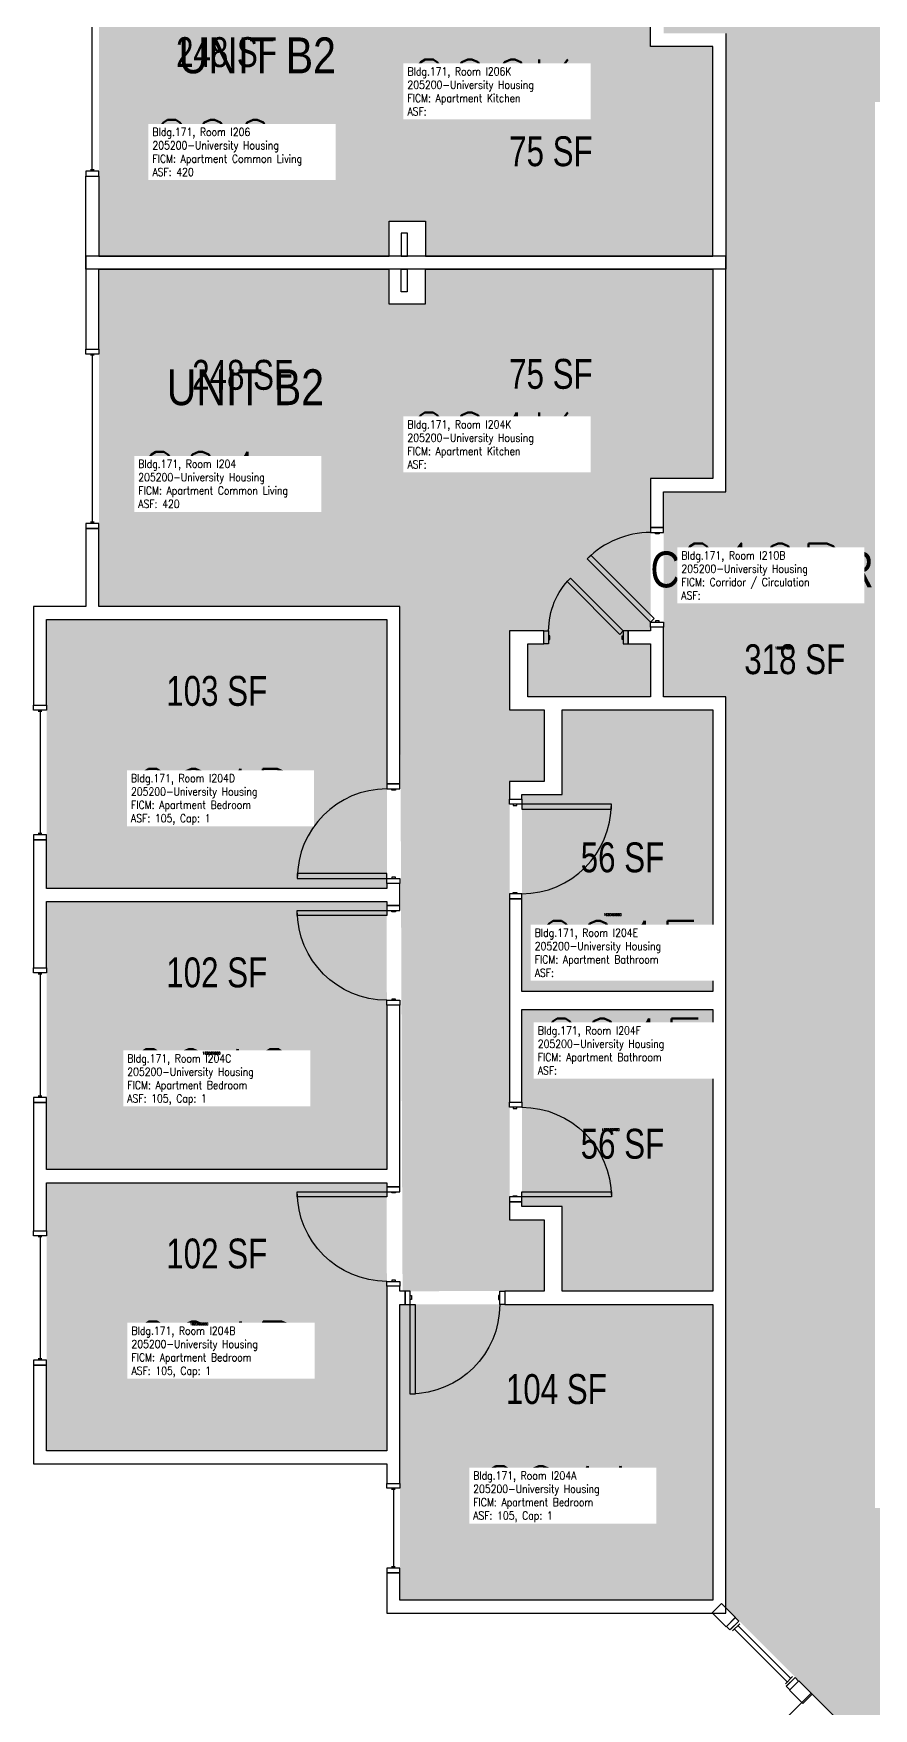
# Model space of a CAD drawing. Header units: inches. Extents: x 79 to 1966, y -19 to 1892.
# Drawn here: x 79 to 417, y 769 to 1441 of the extents above; entities that cross this region are included whole.
import ezdxf
from ezdxf.enums import TextEntityAlignment as Align

# ---------------------------------------------------------------- set-up
doc = ezdxf.new("R2010")
doc.units = ezdxf.units.IN
doc.header["$LTSCALE"] = 48
doc.header["$MEASUREMENT"] = 0
for name, color, linetype in [('A-AREA-IDEN', 1, 'Continuous'), ('A-DOOR', 2, 'Continuous'), ('A-GLAZ', 1, 'Continuous'), ('A-IDEN-RNUM', 7, 'Continuous'), ('A-IDEN-SNUM', 4, 'Continuous'), ('A-IDEN-VNUM', 4, 'Continuous'), ('A-WALL', 5, 'Continuous'), ('AREA-TEXT', 3, 'Continuous'), ('Rooms-Category-Color', 7, 'Continuous'), ('Rooms-College-Color', 7, 'Continuous'), ('Rooms-Department-Color', 7, 'Continuous'), ('Rooms-Division-Color', 7, 'Continuous'), ('Rooms-Information', 7, 'Continuous')]:
    doc.layers.add(name, color=color, linetype=linetype)
doc.styles.add('AREA', font='arial.ttf', dxfattribs={"width": 0.75, "height": 12})
doc.styles.add('ROOMSNUMBER', font='txt.shx', dxfattribs={"height": 0.03})
doc.styles.add('ROOMVNUMBER', font='simplex.shx', dxfattribs={"width": 0.85})
doc.styles.get("Standard").update_dxf_attribs({"font": 'ARIALN.TTF'})

msp = doc.modelspace()

# ---------------------------------------------------------------- hatches: boundary and pattern name
h = msp.add_hatch()
h.set_pattern_fill('ANSI31', color=256, angle=90, style=0)
h.set_pattern_definition([(135, (-293.5501, 747.85343), (-0.088388348, -0.088388348), [])])
h.paths.add_polyline_path([(290.4, 1079.32), (290.4, 1138.06), (299.61, 1138.06), (299.61, 1079.32)], flags=9)
at = {"layer": 'Rooms-Category-Color', "true_color": 0x728ef3}
for points in [[(284.57, 1762.59), (284.57, 1733.84), (270.69, 1733.84), (270.69, 1557.8), (284.57, 1557.8), (284.57, 1529.05), (270.69, 1529.05), (270.69, 1497.35), (284.37, 1497.35), (284.37, 1502.6), (277.94, 1502.6), (277.94, 1523.8), (327.32, 1523.8), (327.32, 1502.6), (318.37, 1502.6), (318.37, 1497.35), (327.32, 1497.35), (327.32, 1436.23), (222.19, 1436.23), (222.19, 1352.09), (105.57, 1352.09), (105.57, 1487.59), (226.57, 1487.59), (227.63, 1762.59), (284.57, 1762.37)], [(222.19, 1366.09), (236.82, 1366.09), (236.82, 1352.09), (352.32, 1352.09), (352.32, 1436.23), (222.19, 1436.23)], [(284.57, 936.34), (284.57, 965.09), (270.69, 965.09), (270.69, 1141.12), (284.57, 1141.12), (284.57, 1169.87), (270.69, 1169.87), (270.69, 1201.57), (284.37, 1201.57), (284.37, 1196.32), (277.94, 1196.32), (277.94, 1175.12), (327.32, 1175.12), (327.32, 1196.32), (318.37, 1196.32), (318.37, 1201.57), (327.32, 1201.57), (327.32, 1262.69), (222.19, 1262.69), (222.19, 1346.84), (105.57, 1346.84), (105.57, 1211.34), (226.57, 1211.34), (227.63, 936.34), (284.57, 936.55)], [(222.19, 1332.84), (236.82, 1332.84), (236.82, 1346.84), (352.32, 1346.84), (352.32, 1262.69), (222.19, 1262.69)], [(84.57, 1098.09), (84.57, 1206.09), (221.32, 1206.09), (221.32, 1098.09), (85.01, 1098.1)], [(352.32, 1056.74), (352.32, 1169.87), (291.82, 1169.87), (291.82, 1135.87), (275.57, 1135.87), (275.57, 1056.73)], [(84.57, 985.21), (84.57, 1092.84), (221.3, 1092.85), (221.32, 985.21), (85.01, 985.22)], [(275.57, 970.35), (275.57, 1049.48), (352.32, 1049.48), (352.32, 936.35), (291.82, 936.34), (291.82, 970.34)], [(84.57, 979.96), (84.57, 872.34), (221.32, 872.34), (221.3, 979.97), (85.01, 979.97)], [(352.32, 812.35), (226.57, 812.34), (226.57, 931.09), (352.32, 931.09)]]:
    msp.add_hatch(color=171, dxfattribs=at).paths.add_polyline_path(points)
at = {"layer": 'Rooms-Category-Color', "true_color": 0xadadad}
for points in [[(332.57, 1507.21), (417.54, 1507.21), (417.54, 1473.12), (442.54, 1473.12), (442.54, 1413.99), (417.54, 1413.99), (417.54, 849.34), (357.57, 809.24), (357.57, 1175.12), (332.57, 1175.12), (332.57, 1257.44), (357.57, 1257.44), (357.57, 1441.48), (332.57, 1441.48)], [(417.54, 849.34), (467.31, 849.34), (467.31, 784.34), (697.37, 554.28), (757.57, 614.48), (797.96, 574.08), (737.77, 513.89), (835.7, 415.95), (793.27, 373.53), (710.27, 456.54), (692.59, 438.86), (634.38, 497.07), (652.05, 514.75), (357.57, 809.24)]]:
    msp.add_hatch(color=253, dxfattribs=at).paths.add_polyline_path(points)
at = {"layer": 'Rooms-College-Color', "true_color": 0xadadad}
for points in [[(284.57, 1762.59), (284.57, 1733.84), (270.69, 1733.84), (270.69, 1557.8), (284.57, 1557.8), (284.57, 1529.05), (270.69, 1529.05), (270.69, 1497.35), (284.37, 1497.35), (284.37, 1502.6), (277.94, 1502.6), (277.94, 1523.8), (327.32, 1523.8), (327.32, 1502.6), (318.37, 1502.6), (318.37, 1497.35), (327.32, 1497.35), (327.32, 1436.23), (222.19, 1436.23), (222.19, 1352.09), (105.57, 1352.09), (105.57, 1487.59), (226.57, 1487.59), (227.63, 1762.59), (284.57, 1762.37)], [(332.57, 1507.21), (417.54, 1507.21), (417.54, 1473.12), (442.54, 1473.12), (442.54, 1413.99), (417.54, 1413.99), (417.54, 849.34), (357.57, 809.24), (357.57, 1175.12), (332.57, 1175.12), (332.57, 1257.44), (357.57, 1257.44), (357.57, 1441.48), (332.57, 1441.48)], [(222.19, 1366.09), (236.82, 1366.09), (236.82, 1352.09), (352.32, 1352.09), (352.32, 1436.23), (222.19, 1436.23)], [(284.57, 936.34), (284.57, 965.09), (270.69, 965.09), (270.69, 1141.12), (284.57, 1141.12), (284.57, 1169.87), (270.69, 1169.87), (270.69, 1201.57), (284.37, 1201.57), (284.37, 1196.32), (277.94, 1196.32), (277.94, 1175.12), (327.32, 1175.12), (327.32, 1196.32), (318.37, 1196.32), (318.37, 1201.57), (327.32, 1201.57), (327.32, 1262.69), (222.19, 1262.69), (222.19, 1346.84), (105.57, 1346.84), (105.57, 1211.34), (226.57, 1211.34), (227.63, 936.34), (284.57, 936.55)], [(222.19, 1332.84), (236.82, 1332.84), (236.82, 1346.84), (352.32, 1346.84), (352.32, 1262.69), (222.19, 1262.69)], [(84.57, 1098.09), (84.57, 1206.09), (221.32, 1206.09), (221.32, 1098.09), (85.01, 1098.1)], [(352.32, 1056.74), (352.32, 1169.87), (291.82, 1169.87), (291.82, 1135.87), (275.57, 1135.87), (275.57, 1056.73)], [(84.57, 985.21), (84.57, 1092.84), (221.3, 1092.85), (221.32, 985.21), (85.01, 985.22)], [(275.57, 970.35), (275.57, 1049.48), (352.32, 1049.48), (352.32, 936.35), (291.82, 936.34), (291.82, 970.34)], [(84.57, 979.96), (84.57, 872.34), (221.32, 872.34), (221.3, 979.97), (85.01, 979.97)], [(352.32, 812.35), (226.57, 812.34), (226.57, 931.09), (352.32, 931.09)], [(417.54, 849.34), (467.31, 849.34), (467.31, 784.34), (697.37, 554.28), (757.57, 614.48), (797.96, 574.08), (737.77, 513.89), (835.7, 415.95), (793.27, 373.53), (710.27, 456.54), (692.59, 438.86), (634.38, 497.07), (652.05, 514.75), (357.57, 809.24)]]:
    msp.add_hatch(color=253, dxfattribs=at).paths.add_polyline_path(points)
at = {"layer": 'Rooms-Department-Color', "true_color": 0x604aed}
for points in [[(284.57, 1762.59), (284.57, 1733.84), (270.69, 1733.84), (270.69, 1557.8), (284.57, 1557.8), (284.57, 1529.05), (270.69, 1529.05), (270.69, 1497.35), (284.37, 1497.35), (284.37, 1502.6), (277.94, 1502.6), (277.94, 1523.8), (327.32, 1523.8), (327.32, 1502.6), (318.37, 1502.6), (318.37, 1497.35), (327.32, 1497.35), (327.32, 1436.23), (222.19, 1436.23), (222.19, 1352.09), (105.57, 1352.09), (105.57, 1487.59), (226.57, 1487.59), (227.63, 1762.59), (284.57, 1762.37)], [(222.19, 1366.09), (236.82, 1366.09), (236.82, 1352.09), (352.32, 1352.09), (352.32, 1436.23), (222.19, 1436.23)], [(284.57, 936.34), (284.57, 965.09), (270.69, 965.09), (270.69, 1141.12), (284.57, 1141.12), (284.57, 1169.87), (270.69, 1169.87), (270.69, 1201.57), (284.37, 1201.57), (284.37, 1196.32), (277.94, 1196.32), (277.94, 1175.12), (327.32, 1175.12), (327.32, 1196.32), (318.37, 1196.32), (318.37, 1201.57), (327.32, 1201.57), (327.32, 1262.69), (222.19, 1262.69), (222.19, 1346.84), (105.57, 1346.84), (105.57, 1211.34), (226.57, 1211.34), (227.63, 936.34), (284.57, 936.55)], [(222.19, 1332.84), (236.82, 1332.84), (236.82, 1346.84), (352.32, 1346.84), (352.32, 1262.69), (222.19, 1262.69)], [(84.57, 1098.09), (84.57, 1206.09), (221.32, 1206.09), (221.32, 1098.09), (85.01, 1098.1)], [(352.32, 1056.74), (352.32, 1169.87), (291.82, 1169.87), (291.82, 1135.87), (275.57, 1135.87), (275.57, 1056.73)], [(84.57, 985.21), (84.57, 1092.84), (221.3, 1092.85), (221.32, 985.21), (85.01, 985.22)], [(275.57, 970.35), (275.57, 1049.48), (352.32, 1049.48), (352.32, 936.35), (291.82, 936.34), (291.82, 970.34)], [(84.57, 979.96), (84.57, 872.34), (221.32, 872.34), (221.3, 979.97), (85.01, 979.97)], [(352.32, 812.35), (226.57, 812.34), (226.57, 931.09), (352.32, 931.09)]]:
    msp.add_hatch(color=173, dxfattribs=at).paths.add_polyline_path(points)
at = {"layer": 'Rooms-Department-Color', "true_color": 0xacacac}
for points in [[(332.57, 1507.21), (417.54, 1507.21), (417.54, 1473.12), (442.54, 1473.12), (442.54, 1413.99), (417.54, 1413.99), (417.54, 849.34), (357.57, 809.24), (357.57, 1175.12), (332.57, 1175.12), (332.57, 1257.44), (357.57, 1257.44), (357.57, 1441.48), (332.57, 1441.48)], [(417.54, 849.34), (467.31, 849.34), (467.31, 784.34), (697.37, 554.28), (757.57, 614.48), (797.96, 574.08), (737.77, 513.89), (835.7, 415.95), (793.27, 373.53), (710.27, 456.54), (692.59, 438.86), (634.38, 497.07), (652.05, 514.75), (357.57, 809.24)]]:
    msp.add_hatch(color=253, dxfattribs=at).paths.add_polyline_path(points)
at = {"layer": 'Rooms-Division-Color', "true_color": 0x604aed}
for points in [[(284.57, 1762.59), (284.57, 1733.84), (270.69, 1733.84), (270.69, 1557.8), (284.57, 1557.8), (284.57, 1529.05), (270.69, 1529.05), (270.69, 1497.35), (284.37, 1497.35), (284.37, 1502.6), (277.94, 1502.6), (277.94, 1523.8), (327.32, 1523.8), (327.32, 1502.6), (318.37, 1502.6), (318.37, 1497.35), (327.32, 1497.35), (327.32, 1436.23), (222.19, 1436.23), (222.19, 1352.09), (105.57, 1352.09), (105.57, 1487.59), (226.57, 1487.59), (227.63, 1762.59), (284.57, 1762.37)], [(222.19, 1366.09), (236.82, 1366.09), (236.82, 1352.09), (352.32, 1352.09), (352.32, 1436.23), (222.19, 1436.23)], [(284.57, 936.34), (284.57, 965.09), (270.69, 965.09), (270.69, 1141.12), (284.57, 1141.12), (284.57, 1169.87), (270.69, 1169.87), (270.69, 1201.57), (284.37, 1201.57), (284.37, 1196.32), (277.94, 1196.32), (277.94, 1175.12), (327.32, 1175.12), (327.32, 1196.32), (318.37, 1196.32), (318.37, 1201.57), (327.32, 1201.57), (327.32, 1262.69), (222.19, 1262.69), (222.19, 1346.84), (105.57, 1346.84), (105.57, 1211.34), (226.57, 1211.34), (227.63, 936.34), (284.57, 936.55)], [(222.19, 1332.84), (236.82, 1332.84), (236.82, 1346.84), (352.32, 1346.84), (352.32, 1262.69), (222.19, 1262.69)], [(84.57, 1098.09), (84.57, 1206.09), (221.32, 1206.09), (221.32, 1098.09), (85.01, 1098.1)], [(352.32, 1056.74), (352.32, 1169.87), (291.82, 1169.87), (291.82, 1135.87), (275.57, 1135.87), (275.57, 1056.73)], [(84.57, 985.21), (84.57, 1092.84), (221.3, 1092.85), (221.32, 985.21), (85.01, 985.22)], [(275.57, 970.35), (275.57, 1049.48), (352.32, 1049.48), (352.32, 936.35), (291.82, 936.34), (291.82, 970.34)], [(84.57, 979.96), (84.57, 872.34), (221.32, 872.34), (221.3, 979.97), (85.01, 979.97)], [(352.32, 812.35), (226.57, 812.34), (226.57, 931.09), (352.32, 931.09)]]:
    msp.add_hatch(color=173, dxfattribs=at).paths.add_polyline_path(points)
at = {"layer": 'Rooms-Division-Color', "true_color": 0xadadad}
for points in [[(332.57, 1507.21), (417.54, 1507.21), (417.54, 1473.12), (442.54, 1473.12), (442.54, 1413.99), (417.54, 1413.99), (417.54, 849.34), (357.57, 809.24), (357.57, 1175.12), (332.57, 1175.12), (332.57, 1257.44), (357.57, 1257.44), (357.57, 1441.48), (332.57, 1441.48)], [(417.54, 849.34), (467.31, 849.34), (467.31, 784.34), (697.37, 554.28), (757.57, 614.48), (797.96, 574.08), (737.77, 513.89), (835.7, 415.95), (793.27, 373.53), (710.27, 456.54), (692.59, 438.86), (634.38, 497.07), (652.05, 514.75), (357.57, 809.24)]]:
    msp.add_hatch(color=253, dxfattribs=at).paths.add_polyline_path(points)

# ---------------------------------------------------------------- linework, layer by layer
at = {"layer": 'A-DOOR'}
for points in [[(332.54, 1241.05), (332.54, 1243.05), (327.29, 1243.05), (327.29, 1241.05)], [(330.79, 1241.05), (330.79, 1240.55), (329.29, 1240.55), (329.29, 1241.05)], [(327.29, 1205.05), (328.71, 1206.47), (303.25, 1231.92), (301.84, 1230.51)], [(316.34, 1201.57), (314.93, 1200.15), (293.72, 1221.37), (295.13, 1222.78)], [(332.54, 1205.05), (332.54, 1203.05), (327.29, 1203.05), (327.29, 1205.05)], [(330.79, 1205.05), (330.79, 1205.55), (329.29, 1205.55), (329.29, 1205.05)], [(286.34, 1196.32), (284.34, 1196.32), (284.34, 1201.57), (286.34, 1201.57)], [(286.34, 1198.07), (286.84, 1198.07), (286.84, 1199.57), (286.34, 1199.57)], [(316.34, 1198.07), (315.84, 1198.07), (315.84, 1199.57), (316.34, 1199.57)], [(316.34, 1196.32), (318.34, 1196.32), (318.34, 1201.57), (316.34, 1201.57)], [(226.54, 1138.09), (226.54, 1140.09), (221.29, 1140.09), (221.29, 1138.09)], [(224.79, 1138.09), (224.79, 1137.59), (223.29, 1137.59), (223.29, 1138.09)], [(270.67, 1131.98), (270.67, 1133.98), (275.54, 1133.98), (275.54, 1131.98)], [(272.04, 1131.98), (272.04, 1131.48), (273.54, 1131.48), (273.54, 1131.98)], [(275.54, 1131.98), (275.54, 1129.98), (311.54, 1129.98), (311.54, 1131.98)], [(221.29, 1102.09), (221.29, 1104.09), (185.29, 1104.09), (185.29, 1102.09)], [(226.54, 1102.09), (226.54, 1100.09), (221.29, 1100.09), (221.29, 1102.09)], [(224.79, 1102.09), (224.79, 1102.59), (223.29, 1102.59), (223.29, 1102.09)], [(272.04, 1095.98), (272.04, 1096.48), (273.54, 1096.48), (273.54, 1095.98)], [(226.54, 1089.21), (226.54, 1091.21), (221.29, 1091.21), (221.29, 1089.21)], [(270.67, 1095.98), (270.67, 1093.98), (275.54, 1093.98), (275.54, 1095.98)], [(221.29, 1089.21), (221.29, 1087.21), (185.29, 1087.21), (185.29, 1089.21)], [(224.79, 1089.21), (224.79, 1088.71), (223.29, 1088.71), (223.29, 1089.21)], [(226.54, 1053.21), (226.54, 1051.21), (221.29, 1051.21), (221.29, 1053.21)], [(224.79, 1053.21), (224.79, 1053.71), (223.29, 1053.71), (223.29, 1053.21)], [(270.67, 1010.23), (270.67, 1012.23), (275.54, 1012.23), (275.54, 1010.23)], [(272.04, 1010.23), (272.04, 1009.73), (273.54, 1009.73), (273.54, 1010.23)], [(221.29, 976.34), (221.29, 974.34), (185.29, 974.34), (185.29, 976.34)], [(226.54, 976.34), (226.54, 978.34), (221.29, 978.34), (221.29, 976.34)], [(224.79, 976.34), (224.79, 975.84), (223.29, 975.84), (223.29, 976.34)], [(275.54, 974.23), (275.54, 976.23), (311.54, 976.23), (311.54, 974.23)], [(270.67, 974.23), (270.67, 972.23), (275.54, 972.23), (275.54, 974.23)], [(272.04, 974.23), (272.04, 974.73), (273.54, 974.73), (273.54, 974.23)], [(226.54, 940.34), (226.54, 938.34), (221.29, 938.34), (221.29, 940.34)], [(224.79, 940.34), (224.79, 940.84), (223.29, 940.84), (223.29, 940.34)], [(230.67, 936.34), (228.67, 936.34), (228.67, 931.09), (230.67, 931.09)], [(266.67, 936.34), (268.67, 936.34), (268.67, 931.09), (266.67, 931.09)], [(230.67, 934.59), (231.17, 934.59), (231.17, 933.09), (230.67, 933.09)], [(230.67, 931.09), (232.67, 931.09), (232.67, 895.09), (230.67, 895.09)], [(266.67, 934.59), (266.17, 934.59), (266.17, 933.09), (266.67, 933.09)]]:
    msp.add_lwpolyline(points, close=True, dxfattribs=at)
for centre, start, end in [((327.29, 1205.05), 90, 135), ((221.29, 1102.09), 90, 180), ((275.54, 1131.98), 270, 0)]:
    msp.add_arc(centre, 36, start, end, dxfattribs=at)
at = {"layer": 'A-DOOR', "extrusion": (0, 0, -1)}
for centre, radius, start, end in [((-316.34, 1201.57), 30, 0, 45), ((-221.29, 1089.21), 36, 270, 0), ((-275.54, 974.23), 36, 90, 180), ((-221.29, 976.34), 36, 270, 0), ((-230.67, 931.09), 36, 180, 270)]:
    msp.add_arc(centre, radius, start, end, dxfattribs=at)
at = {"layer": 'A-GLAZ'}
for p, q in [((102.94, 1386.7), (102.94, 1453.7)), ((103.69, 1386.7), (102.19, 1386.7)), ((103.67, 1312.22), (102.17, 1312.22)), ((102.92, 1312.22), (102.92, 1245.22)), ((103.67, 1245.22), (102.17, 1245.22)), ((82.67, 1169.18), (81.17, 1169.18)), ((81.92, 1169.18), (81.92, 1120.18)), ((82.67, 1120.18), (81.17, 1120.18)), ((82.67, 1063.71), (81.17, 1063.71)), ((81.92, 1063.71), (81.92, 1014.71)), ((82.67, 1014.71), (81.17, 1014.71)), ((82.67, 958.18), (81.17, 958.18)), ((81.92, 958.18), (81.92, 909.18)), ((82.67, 909.18), (81.17, 909.18)), ((224.67, 856.72), (223.17, 856.72)), ((223.92, 856.72), (223.92, 825.72)), ((224.67, 825.72), (223.17, 825.72)), ((357.81, 801.75), (361.34, 805.28)), ((359.22, 800.33), (357.81, 801.75)), ((362.76, 803.87), (359.22, 800.33)), ((359.58, 800.69), (360.99, 802.1)), ((360.28, 799.98), (363.11, 802.81)), ((360.99, 802.1), (362.4, 803.52)), ((382.2, 779.47), (360.99, 800.69)), ((361.34, 805.28), (362.76, 803.87)), ((383.62, 780.89), (362.4, 802.1)), ((381.5, 778.77), (384.32, 781.6)), ((385.38, 781.24), (381.85, 777.71)), ((385.03, 780.89), (383.62, 779.47)), ((386.8, 779.83), (385.38, 781.24)), ((381.85, 777.71), (383.26, 776.29)), ((383.62, 779.47), (382.2, 778.06)), ((383.26, 776.29), (386.8, 779.83))]:
    msp.add_line(p, q, dxfattribs=at)
for points in [[(100.32, 1386.2), (100.32, 1384.2), (105.57, 1384.2), (105.57, 1386.2)], [(100.29, 1312.72), (100.29, 1314.72), (105.54, 1314.72), (105.54, 1312.72)], [(100.29, 1244.72), (100.29, 1242.72), (105.54, 1242.72), (105.54, 1244.72)], [(79.29, 1169.68), (79.29, 1171.68), (84.54, 1171.68), (84.54, 1169.68)], [(79.29, 1119.68), (79.29, 1117.68), (84.54, 1117.68), (84.54, 1119.68)], [(79.29, 1064.21), (79.29, 1066.21), (84.54, 1066.21), (84.54, 1064.21)], [(79.29, 1014.21), (79.29, 1012.21), (84.54, 1012.21), (84.54, 1014.21)], [(79.29, 958.68), (79.29, 960.68), (84.54, 960.68), (84.54, 958.68)], [(79.29, 908.68), (79.29, 906.68), (84.54, 906.68), (84.54, 908.68)], [(221.29, 857.22), (221.29, 859.22), (226.54, 859.22), (226.54, 857.22)], [(221.29, 825.22), (221.29, 823.22), (226.54, 823.22), (226.54, 825.22)]]:
    msp.add_lwpolyline(points, close=True, dxfattribs=at)
at = {"layer": 'A-WALL'}
for p, q in [((327.32, 1436.23), (327.32, 1455.87)), ((357.57, 1441.48), (357.57, 1346.84)), ((352.32, 1436.23), (327.32, 1436.23)), ((352.32, 1352.09), (352.32, 1436.23)), ((100.32, 1346.84), (100.32, 1384.2)), ((100.32, 1384.2), (105.57, 1384.2)), ((105.57, 1384.2), (105.57, 1352.09)), ((222.19, 1366.09), (236.82, 1366.09)), ((222.19, 1352.09), (222.19, 1366.09)), ((236.82, 1366.09), (236.82, 1352.09)), ((229.57, 1361.21), (227.07, 1361.21)), ((227.07, 1361.21), (227.07, 1352.09)), ((229.57, 1352.09), (229.57, 1361.21)), ((100.29, 1352.09), (100.29, 1314.72)), ((357.54, 1352.09), (100.29, 1352.09)), ((105.57, 1352.09), (222.19, 1352.09)), ((227.07, 1352.09), (229.57, 1352.09)), ((236.82, 1352.09), (352.32, 1352.09)), ((357.54, 1257.44), (357.54, 1352.09)), ((357.57, 1346.84), (100.32, 1346.84)), ((105.54, 1314.72), (105.54, 1346.84)), ((105.54, 1346.84), (222.17, 1346.84)), ((222.17, 1346.84), (222.17, 1332.84)), ((227.04, 1346.84), (229.54, 1346.84)), ((227.04, 1337.71), (227.04, 1346.84)), ((229.54, 1346.84), (229.54, 1337.71)), ((236.79, 1346.84), (352.29, 1346.84)), ((236.79, 1332.84), (236.79, 1346.84)), ((352.29, 1346.84), (352.29, 1262.69)), ((222.17, 1332.84), (236.79, 1332.84)), ((229.54, 1337.71), (227.04, 1337.71)), ((100.29, 1314.72), (105.54, 1314.72)), ((327.29, 1262.69), (327.29, 1243.05)), ((352.29, 1262.69), (327.29, 1262.69)), ((332.54, 1243.05), (332.54, 1257.44)), ((332.54, 1257.44), (357.54, 1257.44)), ((100.29, 1242.72), (100.29, 1211.34)), ((105.54, 1242.72), (100.29, 1242.72)), ((105.54, 1211.34), (105.54, 1242.72)), ((327.29, 1243.05), (332.54, 1243.05)), ((79.29, 1211.34), (79.29, 1171.68)), ((100.29, 1211.34), (79.29, 1211.34)), ((226.54, 1211.34), (105.54, 1211.34)), ((226.54, 1140.09), (226.54, 1211.34)), ((84.54, 1171.68), (84.54, 1206.09)), ((84.54, 1206.09), (221.29, 1206.09)), ((221.29, 1206.09), (221.29, 1140.09)), ((270.67, 1201.57), (270.67, 1169.87)), ((284.34, 1201.57), (270.67, 1201.57)), ((284.34, 1196.32), (284.34, 1201.57)), ((327.29, 1201.57), (318.34, 1201.57)), ((318.34, 1201.57), (318.34, 1196.32)), ((327.29, 1203.05), (327.29, 1201.57)), ((332.54, 1203.05), (327.29, 1203.05)), ((332.54, 1175.12), (332.54, 1203.05)), ((277.92, 1175.12), (277.92, 1196.32)), ((277.92, 1196.32), (284.34, 1196.32)), ((318.34, 1196.32), (327.29, 1196.32)), ((327.29, 1196.32), (327.29, 1175.12)), ((79.29, 1171.68), (84.54, 1171.68)), ((327.29, 1175.12), (277.92, 1175.12)), ((357.54, 1175.12), (332.54, 1175.12)), ((357.54, 935.71), (357.54, 1175.12)), ((270.67, 1169.87), (284.54, 1169.87)), ((284.54, 1169.87), (284.54, 1141.12)), ((291.79, 1135.87), (291.79, 1169.87)), ((291.79, 1169.87), (352.29, 1169.87)), ((352.29, 1169.87), (352.29, 1056.73)), ((221.29, 1140.09), (226.54, 1140.09)), ((270.67, 1141.12), (270.67, 1133.98)), ((284.54, 1141.12), (270.67, 1141.12)), ((270.67, 1133.98), (275.54, 1133.98)), ((275.54, 1133.98), (275.54, 1135.87)), ((275.54, 1135.87), (291.79, 1135.87)), ((79.29, 1117.68), (79.29, 1066.21)), ((84.54, 1117.68), (79.29, 1117.68)), ((84.54, 1098.09), (84.54, 1117.68)), ((221.29, 1098.09), (84.54, 1098.09)), ((221.29, 1100.09), (221.29, 1098.09)), ((226.54, 1100.09), (221.29, 1100.09)), ((226.54, 1091.21), (226.54, 1100.09)), ((84.54, 1066.21), (84.54, 1092.84)), ((84.54, 1092.84), (221.29, 1092.84)), ((221.29, 1092.84), (221.29, 1091.21)), ((221.29, 1091.21), (226.54, 1091.21)), ((270.67, 1093.98), (270.67, 1012.23)), ((275.54, 1093.98), (270.67, 1093.98)), ((275.54, 1056.73), (275.54, 1093.98)), ((79.29, 1066.21), (84.54, 1066.21)), ((352.29, 1056.73), (275.54, 1056.73)), ((221.29, 1051.21), (221.29, 985.21)), ((226.54, 1051.21), (221.29, 1051.21)), ((226.54, 978.34), (226.54, 1051.21)), ((275.54, 1012.23), (275.54, 1049.48)), ((275.54, 1049.48), (352.29, 1049.48)), ((352.29, 1049.48), (352.29, 936.34)), ((84.54, 1012.21), (79.29, 1012.21)), ((79.29, 1012.21), (79.29, 960.68)), ((84.54, 985.21), (84.54, 1012.21)), ((270.67, 1012.23), (275.54, 1012.23)), ((221.29, 985.21), (84.54, 985.21)), ((84.54, 979.96), (221.29, 979.96)), ((84.54, 960.68), (84.54, 979.96)), ((221.29, 979.96), (221.29, 978.34)), ((221.29, 978.34), (226.54, 978.34)), ((270.67, 972.23), (270.67, 965.09)), ((275.54, 972.23), (270.67, 972.23)), ((275.54, 970.34), (275.54, 972.23)), ((291.79, 970.34), (275.54, 970.34)), ((291.79, 936.34), (291.79, 970.34)), ((270.67, 965.09), (284.54, 965.09)), ((284.54, 965.09), (284.54, 936.34)), ((79.29, 960.68), (84.54, 960.68)), ((221.29, 938.34), (221.29, 872.34)), ((226.54, 938.34), (221.29, 938.34)), ((226.54, 936.34), (226.54, 938.34)), ((228.67, 936.34), (226.54, 936.34)), ((228.67, 931.09), (228.67, 936.34)), ((271.29, 936.34), (268.67, 936.34)), ((268.67, 936.34), (268.67, 931.09)), ((284.54, 936.34), (271.29, 936.34)), ((352.29, 936.34), (291.79, 936.34)), ((357.54, 807.09), (357.54, 935.71)), ((226.54, 867.71), (226.54, 931.09)), ((226.54, 931.09), (228.67, 931.09)), ((268.67, 931.09), (271.29, 931.09)), ((271.29, 931.09), (352.29, 931.09)), ((352.29, 931.09), (352.29, 812.34)), ((79.29, 906.68), (79.29, 867.09)), ((84.54, 906.68), (79.29, 906.68)), ((84.54, 872.34), (84.54, 906.68)), ((221.29, 872.34), (84.54, 872.34)), ((226.54, 859.22), (226.54, 867.71)), ((79.29, 867.09), (221.29, 867.09)), ((221.29, 867.09), (221.29, 859.22)), ((221.29, 859.22), (226.54, 859.22)), ((221.29, 823.22), (221.29, 807.09)), ((226.54, 823.22), (221.29, 823.22)), ((226.54, 812.34), (226.54, 823.22)), ((352.29, 812.34), (226.54, 812.34)), ((355.82, 810.98), (352.11, 807.27)), ((352.11, 807.27), (357.72, 801.66)), ((361.43, 805.37), (355.82, 810.98)), ((221.29, 807.09), (357.54, 807.09)), ((357.72, 801.66), (361.43, 805.37)), ((295.47, 678.64), (391.81, 774.99)), ((386.89, 779.92), (383.18, 776.2)), ((383.18, 776.2), (388.54, 770.83)), ((392.26, 774.55), (386.89, 779.92)), ((388.54, 770.83), (392.26, 774.55)), ((391.81, 774.99), (482.77, 684.04))]:
    msp.add_line(p, q, dxfattribs=at)

# ---------------------------------------------------------------- texts
at = {"layer": 'A-AREA-IDEN'}
for s, p in [('UNIT B2', (169.22, 1425.46)), ('UNIT B2', (164.46, 1292.19)), ('CORRIDOR', (372.12, 1219.02))]:
    msp.add_text(s, height=14.4, dxfattribs=at).set_placement(p, align=Align.CENTER)
at = {"layer": 'A-IDEN-RNUM', "style": 'ROOMSNUMBER', "width": 0.85}
for s, p in [('0206-K0', (248.68, 1420.15)), ('0206-00', (151.28, 1394.02)), ('0204-K0', (248.66, 1278.15)), ('0204-00', (146.03, 1261.99)), ('0210-B0', (380.97, 1194.68)), ('0204-D0', (150.02, 1142.41)), ('0204-E0', (312.04, 1087.61)), ('0204-C0', (150.85, 1031.99)), ('0204-F0', (311.2, 1001.28)), ('0204-B0', (145.86, 923.24)), ('0204-A0', (290.43, 864.3))]:
    msp.add_text(s, height=1, dxfattribs=at).set_placement(p, align=Align.MIDDLE_CENTER)
at = {"layer": 'A-IDEN-SNUM', "style": 'ROOMSNUMBER', "width": 0.85}
for s, p in [('1710I206K0', (248.68, 1420.15)), ('1710I20600', (151.28, 1394.02)), ('1710I204K0', (248.66, 1278.15)), ('1710I20400', (146.03, 1261.99)), ('1710I210B0', (380.97, 1194.68)), ('1710I204D0', (150.02, 1142.41)), ('1710I204E0', (312.04, 1087.61)), ('1710I204C0', (150.85, 1031.99)), ('1710I204F0', (311.2, 1001.28)), ('1710I204B0', (145.86, 923.24)), ('1710I204A0', (290.43, 864.3))]:
    msp.add_text(s, height=1, dxfattribs=at).set_placement(p, align=Align.MIDDLE_CENTER)
at = {"layer": 'A-IDEN-VNUM', "style": 'ROOMVNUMBER', "width": 0.85}
for s, p in [('206K', (263.29, 1419.78)), ('206', (151.22, 1395.46)), ('204K', (263.27, 1278.04)), ('204', (146.46, 1262.19)), ('210B', (371.55, 1225.43)), ('204D', (152.19, 1134.87)), ('204E', (313.99, 1073.91)), ('204F', (315.22, 1034.64)), ('204C', (151.14, 1022.35)), ('204B', (152.36, 913.02)), ('204A', (290.61, 854.85))]:
    msp.add_text(s, height=22.5, dxfattribs=at).set_placement(p, align=Align.MIDDLE_CENTER)
at = {"layer": 'AREA-TEXT', "style": 'AREA', "width": 0.75}
for s, p in [('248 SF', (156.86, 1433.96)), ('75 SF', (287.25, 1394.16)), ('248 SF', (163.36, 1304.37)), ('75 SF', (287.25, 1304.76)), ('318 SF', (385.23, 1190.17)), ('103 SF', (152.94, 1177.45)), ('56 SF', (316, 1110.61)), ('102 SF', (152.94, 1064.4)), ('56 SF', (316, 995.6)), ('102 SF', (152.94, 951.52)), ('104 SF', (289.44, 897.08))]:
    msp.add_text(s, height=12, dxfattribs=at).set_placement(p, align=Align.MIDDLE_CENTER)

# ---------------------------------------------------------------- next in the draw order: texts
at = {"layer": 'Rooms-Information', "char_height": 3.2143, "width": 72, "attachment_point": 7, "style": 'ROOMVNUMBER', "bg_fill": 3, "box_fill_scale": 1.5, "bg_fill_color": 256, "bg_fill_true_color": 13158600, "bg_fill_transparency": 0}
for s, insert in [('Bldg.171, Room I206K^M^J205200-University Housing^M^JFICM: Apartment Kitchen^M^JASF: ', (229.59, 1408.53)), ('Bldg.171, Room I206^M^J205200-University Housing^M^JFICM: Apartment Common Living^M^JASF: 420', (127.09, 1384.21)), ('Bldg.171, Room I204K^M^J205200-University Housing^M^JFICM: Apartment Kitchen^M^JASF: ', (229.57, 1266.79)), ('Bldg.171, Room I204^M^J205200-University Housing^M^JFICM: Apartment Common Living^M^JASF: 420', (121.41, 1250.94)), ('Bldg.171, Room I210B^M^J205200-University Housing^M^JFICM: Corridor / Circulation^M^JASF: ', (339.67, 1214.18)), ('Bldg.171, Room I204D^M^J205200-University Housing^M^JFICM: Apartment Bedroom^M^JASF: 105, Cap: 1', (118.49, 1123.62)), ('Bldg.171, Room I204E^M^J205200-University Housing^M^JFICM: Apartment Bathroom^M^JASF: ', (280.74, 1062.66)), ('Bldg.171, Room I204F^M^J205200-University Housing^M^JFICM: Apartment Bathroom^M^JASF: ', (281.98, 1023.39)), ('Bldg.171, Room I204C^M^J205200-University Housing^M^JFICM: Apartment Bedroom^M^JASF: 105, Cap: 1', (116.99, 1011.1)), ('Bldg.171, Room I204B^M^J205200-University Housing^M^JFICM: Apartment Bedroom^M^JASF: 105, Cap: 1', (118.67, 901.77)), ('Bldg.171, Room I204A^M^J205200-University Housing^M^JFICM: Apartment Bedroom^M^JASF: 105, Cap: 1', (256.01, 843.6))]:
    msp.add_mtext(s, dxfattribs=dict(at, insert=insert))

doc.saveas('drawing.dxf')
